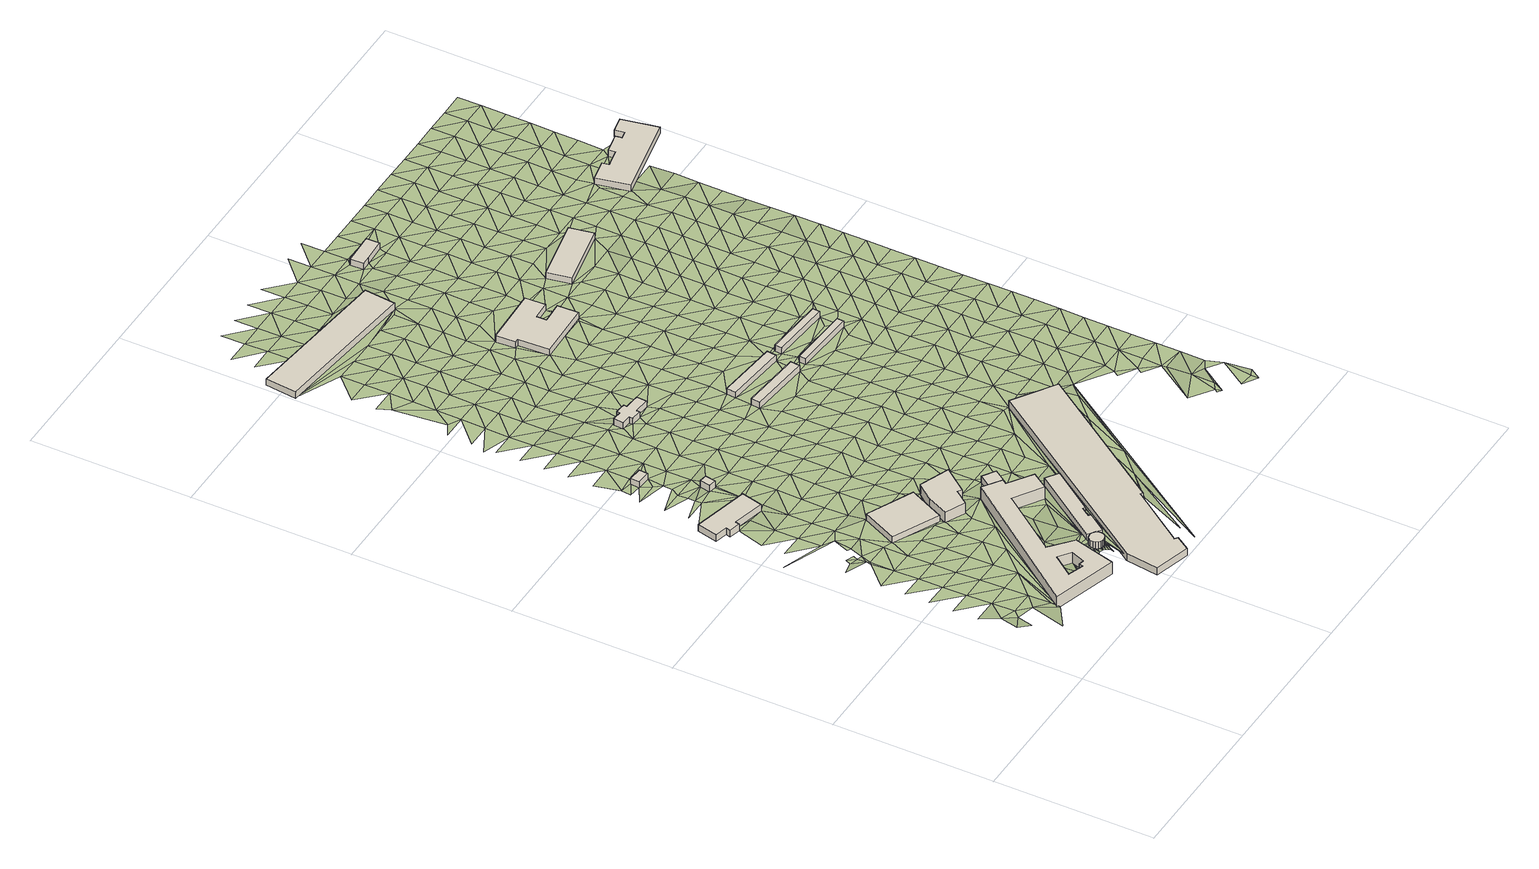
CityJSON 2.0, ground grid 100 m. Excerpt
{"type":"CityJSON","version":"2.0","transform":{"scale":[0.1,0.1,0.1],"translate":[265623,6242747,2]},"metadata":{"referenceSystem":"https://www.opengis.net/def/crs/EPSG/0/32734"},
"CityObjects":{
"building1":{"type":"Building","attributes":{"building":"train_station","building:levels":"1","footprint":{"type":"Polygon"},"plus_code":"C9X7XVX4+XHV","ground_height":4.79,"building_height":4.1,"roof_height":8.89},"geometry":[{"type":"Solid","lod":"1","boundaries":[[[[0,1,2,3]],[[1,4,5,2]],[[4,6,7,5]],[[6,8,9,7]],[[8,10,11,9]],[[10,12,13,11]],[[12,14,15,13]],[[14,0,3,15]],[[3,2,5,7,9,11,13,15]],[[14,12,10,8,6,4,1,0]]]]}]},
"building2":{"type":"Building","attributes":{"address":"6 Spencer Road Salt River Cape Town","building":"commercial","building:levels":"2","footprint":{"type":"Polygon"},"plus_code":"CGX5X6XH+X8W","ground_height":5.68,"building_height":6.9,"roof_height":12.58},"geometry":[{"type":"Solid","lod":"1","boundaries":[[[[16,17,18,19]],[[17,20,21,18]],[[20,22,23,21]],[[22,24,25,23]],[[24,26,27,25]],[[26,28,29,27]],[[28,30,31,29]],[[30,32,33,31]],[[32,34,35,33]],[[34,16,19,35]],[[36,37,38,39]],[[37,40,41,38]],[[40,42,43,41]],[[42,44,45,43]],[[44,46,47,45]],[[46,36,39,47]],[[19,18,21,23,25,27,29,31,33,35],[39,38,41,43,45,47]],[[34,32,30,28,26,24,22,20,17,16],[46,44,42,40,37,36]]]]}]},
"building3":{"type":"Building","attributes":{"address":"4 Penryn Street Salt River Cape Town","building":"industrial","building:levels":"1","footprint":{"type":"Polygon"},"plus_code":"CFXHXWXH+XWV","ground_height":4.33,"building_height":4.1,"roof_height":8.43},"geometry":[{"type":"Solid","lod":"1","boundaries":[[[[48,49,50,51]],[[49,52,53,50]],[[52,54,55,53]],[[54,48,51,55]],[[51,50,53,55]],[[54,52,49,48]]]]}]},
"building4":{"type":"Building","attributes":{"building":"storage_tank","building:levels":"1","footprint":{"type":"Polygon"},"plus_code":"CHX5XMXV+X2X","ground_height":7.03,"building_height":4.1,"roof_height":11.13},"geometry":[{"type":"Solid","lod":"1","boundaries":[[[[56,57,58,59]],[[57,60,61,58]],[[60,62,63,61]],[[62,64,65,63]],[[64,66,67,65]],[[66,68,69,67]],[[68,70,71,69]],[[70,72,73,71]],[[72,74,75,73]],[[74,76,77,75]],[[76,78,79,77]],[[78,80,81,79]],[[80,82,83,81]],[[82,84,85,83]],[[84,86,87,85]],[[86,88,89,87]],[[88,56,59,89]],[[59,58,61,63,65,67,69,71,73,75,77,79,81,83,85,87,89]],[[88,86,84,82,80,78,76,74,72,70,68,66,64,62,60,57,56]]]]}]},
"building5":{"type":"Building","attributes":{"building":"transportation","building:levels":"1","footprint":{"type":"Polygon"},"plus_code":"C9XHXPX6+X7W","ground_height":3.84,"building_height":4.1,"roof_height":7.94},"geometry":[{"type":"Solid","lod":"1","boundaries":[[[[90,91,92,93]],[[91,94,95,92]],[[94,96,97,95]],[[96,90,93,97]],[[93,92,95,97]],[[96,94,91,90]]]]}]},
"building6":{"type":"Building","attributes":{"building":"transportation","building:levels":"1","footprint":{"type":"Polygon"},"plus_code":"CCX7XCXG+XVX","ground_height":4.59,"building_height":4.1,"roof_height":8.69},"geometry":[{"type":"Solid","lod":"1","boundaries":[[[[98,99,100,101]],[[99,102,103,100]],[[102,104,105,103]],[[104,98,101,105]],[[101,100,103,105]],[[104,102,99,98]]]]}]},
"building7":{"type":"Building","attributes":{"address":"19 Spencer Road Salt River Cape Town","building":"industrial","building:levels":"2","footprint":{"type":"Polygon"},"plus_code":"CGXVX3XW+X2R","ground_height":4.28,"building_height":6.9,"roof_height":11.18},"geometry":[{"type":"Solid","lod":"1","boundaries":[[[[106,107,108,109]],[[107,110,111,108]],[[110,112,113,111]],[[112,114,115,113]],[[114,116,117,115]],[[116,118,119,117]],[[118,106,109,119]],[[109,108,111,113,115,117,119]],[[118,116,114,112,110,107,106]]]]}]},
"building8":{"type":"Building","attributes":{"building":"industrial","building:levels":"1","footprint":{"type":"Polygon"},"plus_code":"CJXCXGXV+XJV","ground_height":5.23,"building_height":4.1,"roof_height":9.33},"geometry":[{"type":"Solid","lod":"1","boundaries":[[[[120,121,122,123]],[[121,124,125,122]],[[124,126,127,125]],[[126,128,129,127]],[[128,130,131,129]],[[130,132,133,131]],[[132,134,135,133]],[[134,120,123,135]],[[123,122,125,127,129,131,133,135]],[[134,132,130,128,126,124,121,120]]]]}]},
"building9":{"type":"Building","attributes":{"address":"12 Spencer Road Salt River Cape Town","building":"commercial","building:levels":"1","footprint":{"type":"Polygon"},"plus_code":"CJX3XXX3+XPX","ground_height":4.44,"building_height":4.1,"roof_height":8.54},"geometry":[{"type":"Solid","lod":"1","boundaries":[[[[136,137,138,139]],[[137,140,141,138]],[[140,142,143,141]],[[142,136,139,143]],[[139,138,141,143]],[[142,140,137,136]]]]}]},
"building10":{"type":"Building","attributes":{"building":"train_station","building:levels":"1","footprint":{"type":"Polygon"},"plus_code":"CFXWX7XV+X5W","ground_height":4.14,"building_height":4.1,"roof_height":8.24},"geometry":[{"type":"Solid","lod":"1","boundaries":[[[[144,145,146,147]],[[145,148,149,146]],[[148,150,151,149]],[[150,152,153,151]],[[152,154,155,153]],[[154,156,157,155]],[[156,158,159,157]],[[158,160,161,159]],[[160,162,163,161]],[[162,164,165,163]],[[164,166,167,165]],[[166,144,147,167]],[[147,146,149,151,153,155,157,159,161,163,165,167]],[[166,164,162,160,158,156,154,152,150,148,145,144]]]]}]},
"building11":{"type":"Building","attributes":{"building":"industrial","building:levels":"1","footprint":{"type":"Polygon"},"plus_code":"CPX4XGX5+XQW","ground_height":4.38,"building_height":4.1,"roof_height":8.48},"geometry":[{"type":"Solid","lod":"1","boundaries":[[[[168,169,170,171]],[[169,172,173,170]],[[172,174,175,173]],[[174,176,177,175]],[[176,178,179,177]],[[178,180,181,179]],[[180,182,183,181]],[[182,184,185,183]],[[184,168,171,185]],[[171,170,173,175,177,179,181,183,185]],[[184,182,180,178,176,174,172,169,168]]]]}]},
"building12":{"type":"Building","attributes":{"building":"industrial","building:levels":"1","footprint":{"type":"Polygon"},"plus_code":"CCXGXXX6+XHV","ground_height":3.7,"building_height":4.1,"roof_height":7.8},"geometry":[{"type":"Solid","lod":"1","boundaries":[[[[186,187,188,189]],[[187,190,191,188]],[[190,192,193,191]],[[192,186,189,193]],[[189,188,191,193]],[[192,190,187,186]]]]}]},
"building13":{"type":"Building","attributes":{"building":"transportation","building:levels":"1","footprint":{"type":"Polygon"},"plus_code":"CJXVXPXR+X2W","ground_height":3.81,"building_height":4.1,"roof_height":7.91},"geometry":[{"type":"Solid","lod":"1","boundaries":[[[[194,195,196,197]],[[195,198,199,196]],[[198,200,201,199]],[[200,194,197,201]],[[197,196,199,201]],[[200,198,195,194]]]]}]},
"building14":{"type":"Building","attributes":{"building":"transportation","building:levels":"1","footprint":{"type":"Polygon"},"plus_code":"CJXXX7X3+XRX","ground_height":3.66,"building_height":4.1,"roof_height":7.76},"geometry":[{"type":"Solid","lod":"1","boundaries":[[[[202,203,204,205]],[[203,206,207,204]],[[206,208,209,207]],[[208,202,205,209]],[[205,204,207,209]],[[208,206,203,202]]]]}]},
"building15":{"type":"Building","attributes":{"building":"industrial","building:levels":"1","footprint":{"type":"Polygon"},"plus_code":"CHXMXHXW+XMV","ground_height":2.92,"building_height":4.1,"roof_height":7.02},"geometry":[{"type":"Solid","lod":"1","boundaries":[[[[210,211,212,213]],[[211,214,215,212]],[[214,216,217,215]],[[216,218,219,217]],[[218,220,221,219]],[[220,222,223,221]],[[222,224,225,223]],[[224,226,227,225]],[[226,228,229,227]],[[228,210,213,229]],[[213,212,215,217,219,221,223,225,227,229]],[[228,226,224,222,220,218,216,214,211,210]]]]}]},
"building16":{"type":"Building","attributes":{"building":"transportation","building:levels":"1","footprint":{"type":"Polygon"},"plus_code":"CQX4XCX5+X9X","ground_height":3.76,"building_height":4.1,"roof_height":7.86},"geometry":[{"type":"Solid","lod":"1","boundaries":[[[[230,231,232,233]],[[231,234,235,232]],[[234,236,237,235]],[[236,230,233,237]],[[233,232,235,237]],[[236,234,231,230]]]]}]},
"building17":{"type":"Building","attributes":{"building":"transportation","building:levels":"1","footprint":{"type":"Polygon"},"plus_code":"CQX5XQXV+X8V","ground_height":3.7,"building_height":4.1,"roof_height":7.8},"geometry":[{"type":"Solid","lod":"1","boundaries":[[[[238,239,240,241]],[[239,242,243,240]],[[242,244,245,243]],[[244,238,241,245]],[[241,240,243,245]],[[244,242,239,238]]]]}]},
"building18":{"type":"Building","attributes":{"building":"industrial","building:levels":"1","footprint":{"type":"Polygon"},"plus_code":"CJXCX4XJ+X2X","ground_height":2.87,"building_height":4.1,"roof_height":6.97},"geometry":[{"type":"Solid","lod":"1","boundaries":[[[[246,247,248,249]],[[247,250,251,248]],[[250,252,253,251]],[[252,254,255,253]],[[254,246,249,255]],[[249,248,251,253,255]],[[254,252,250,247,246]]]]}]},
"building19":{"type":"Building","attributes":{"building":"industrial","building:levels":"1","footprint":{"type":"Polygon"},"plus_code":"CQX2XXXW+XCV","ground_height":2.87,"building_height":4.1,"roof_height":6.97},"geometry":[{"type":"Solid","lod":"1","boundaries":[[[[256,257,258,259]],[[257,260,261,258]],[[260,262,263,261]],[[262,256,259,263]],[[259,258,261,263]],[[262,260,257,256]]]]}]},
"building20":{"type":"Building","attributes":{"building":"industrial","building:levels":"1","footprint":{"type":"Polygon"},"plus_code":"C3XHXJXX+XQW","ground_height":2.41,"building_height":4.1,"roof_height":6.51},"geometry":[{"type":"Solid","lod":"1","boundaries":[[[[264,265,266,267]],[[265,268,269,266]],[[268,270,271,269]],[[270,272,273,271]],[[272,274,275,273]],[[274,276,277,275]],[[276,278,279,277]],[[278,280,281,279]],[[280,282,283,281]],[[282,284,285,283]],[[284,286,287,285]],[[286,264,267,287]],[[267,266,269,271,273,275,277,279,281,283,285,287]],[[286,284,282,280,278,276,274,272,270,268,265,264]]]]}]},
"terrain1":{"type":"TINRelief","geometry":[{"type":"CompositeSurface","lod":"1","boundaries":[[[288,289,290]],[[289,288,291]],[[292,293,291]],[[291,288,294]],[[294,292,291]],[[294,288,295]],[[296,297,295]],[[292,298,299]],[[292,294,300]],[[300,294,295]],[[298,301,302]],[[297,303,295]],[[303,297,304]],[[295,303,300]],[[298,292,305]],[[301,306,307]],[[300,305,292]],[[301,298,308]],[[306,309,310]],[[298,305,308]],[[303,304,311]],[[309,312,310]],[[306,301,313]],[[303,311,300]],[[314,315,316]],[[308,313,301]],[[305,300,311]],[[309,306,317]],[[309,318,312]],[[305,311,308]],[[319,314,320]],[[314,316,320]],[[313,317,306]],[[318,316,312]],[[321,319,320]],[[316,318,322]],[[320,316,322]],[[323,324,325]],[[309,326,318]],[[313,308,327]],[[309,317,328]],[[327,308,311]],[[304,329,311]],[[322,318,326]],[[309,328,326]],[[324,330,331]],[[317,313,332]],[[332,313,327]],[[333,334,335]],[[336,323,337]],[[338,339,8]],[[322,340,336]],[[330,339,338]],[[334,341,335]],[[317,342,328]],[[340,322,326]],[[334,333,343]],[[317,332,342]],[[336,340,323]],[[328,344,326]],[[327,311,329]],[[330,324,345]],[[323,345,324]],[[8,346,10]],[[347,334,343]],[[8,339,346]],[[347,341,334]],[[340,326,344]],[[348,347,343]],[[328,349,344]],[[304,350,329]],[[328,342,349]],[[323,340,345]],[[351,339,330]],[[332,327,352]],[[351,330,345]],[[346,353,10]],[[342,332,352]],[[327,329,352]],[[339,353,346]],[[354,340,344]],[[355,356,357]],[[351,358,339]],[[357,359,360]],[[340,354,345]],[[342,361,349]],[[339,358,353]],[[362,363,364]],[[344,349,365]],[[361,342,352]],[[366,367,368]],[[345,369,351]],[[370,362,371]],[[370,371,372]],[[362,364,373]],[[366,368,374]],[[350,304,375]],[[354,369,345]],[[349,361,365]],[[373,376,377]],[[358,378,353]],[[377,362,373]],[[379,380,381]],[[382,383,90]],[[351,384,358]],[[329,350,352]],[[365,385,344]],[[386,359,357]],[[387,376,388]],[[377,376,389]],[[387,389,376]],[[380,379,390]],[[356,353,378]],[[90,383,381]],[[391,362,377]],[[384,351,369]],[[387,388,392]],[[359,99,367]],[[391,393,362]],[[394,357,356]],[[388,395,396]],[[361,352,350]],[[396,392,388]],[[68,362,393]],[[395,397,398]],[[368,367,99]],[[362,399,371]],[[357,394,386]],[[400,382,401]],[[402,403,404]],[[397,404,405]],[[398,396,395]],[[371,399,372]],[[90,406,382]],[[407,362,68]],[[386,99,359]],[[361,408,365]],[[398,397,405]],[[403,409,410]],[[378,358,411]],[[405,404,403]],[[358,384,412]],[[413,381,380]],[[414,370,372]],[[374,368,415]],[[382,406,401]],[[407,399,362]],[[68,66,407]],[[411,356,378]],[[409,416,410]],[[390,413,380]],[[385,365,408]],[[369,354,417]],[[403,410,405]],[[394,418,386]],[[419,408,361]],[[99,415,368]],[[358,412,411]],[[407,66,64]],[[350,419,361]],[[390,374,415]],[[90,96,406]],[[418,394,420]],[[421,407,64]],[[420,386,418]],[[372,399,422]],[[356,423,394]],[[424,410,416]],[[425,417,354]],[[384,369,426]],[[427,401,428]],[[416,407,421]],[[416,429,424]],[[430,429,416]],[[430,416,421]],[[385,408,431]],[[390,432,413]],[[423,420,394]],[[372,422,433]],[[434,415,99]],[[435,416,409]],[[423,356,411]],[[425,354,52]],[[415,432,390]],[[426,412,384]],[[419,436,408]],[[369,417,426]],[[96,437,406]],[[406,437,401]],[[413,437,96]],[[438,439,428]],[[433,414,372]],[[440,434,420]],[[52,385,431]],[[413,432,437]],[[423,440,420]],[[419,350,375]],[[441,415,434]],[[428,401,442]],[[412,443,411]],[[417,425,444]],[[412,426,445]],[[438,446,447]],[[399,448,422]],[[432,415,441]],[[437,442,401]],[[419,375,436]],[[52,444,425]],[[449,416,435]],[[423,411,443]],[[52,431,450]],[[440,441,434]],[[412,445,443]],[[450,431,451]],[[428,452,438]],[[433,422,448]],[[417,453,426]],[[407,121,399]],[[446,454,455]],[[456,436,457]],[[442,452,428]],[[453,417,444]],[[451,52,450]],[[440,423,458]],[[459,437,432]],[[460,461,454]],[[375,457,436]],[[441,462,432]],[[414,433,448]],[[451,444,52]],[[463,449,464]],[[449,435,464]],[[446,438,465]],[[445,426,466]],[[443,458,423]],[[464,467,463]],[[468,448,399]],[[459,442,437]],[[465,438,452]],[[432,462,459]],[[466,426,453]],[[469,470,460]],[[457,375,471]],[[472,473,469]],[[445,474,443]],[[454,446,475]],[[440,476,441]],[[458,477,440]],[[451,478,444]],[[468,414,448]],[[478,453,444]],[[466,474,445]],[[475,446,465]],[[121,468,399]],[[452,442,479]],[[476,462,441]],[[442,459,480]],[[440,477,476]],[[457,471,114]],[[458,443,481]],[[482,483,375]],[[142,471,375]],[[484,460,454]],[[465,452,479]],[[464,435,485]],[[466,453,486]],[[487,488,472]],[[442,480,479]],[[469,487,472]],[[489,454,475]],[[443,474,481]],[[142,375,483]],[[451,114,478]],[[478,486,453]],[[490,483,482]],[[491,490,482]],[[477,458,492]],[[462,493,459]],[[454,489,484]],[[462,476,494]],[[114,471,495]],[[496,469,460]],[[475,465,497]],[[471,142,495]],[[498,499,488]],[[458,481,492]],[[487,500,488]],[[490,491,28]],[[480,459,493]],[[466,501,474]],[[497,465,479]],[[502,466,486]],[[462,494,493]],[[469,496,487]],[[477,503,476]],[[409,178,435]],[[496,460,484]],[[480,504,479]],[[498,488,500]],[[481,474,501]],[[489,475,505]],[[121,28,468]],[[466,502,501]],[[503,477,492]],[[114,506,478]],[[507,114,495]],[[478,506,486]],[[504,480,508]],[[505,475,497]],[[142,509,495]],[[510,479,504]],[[511,512,513]],[[497,479,510]],[[494,476,514]],[[498,515,516]],[[480,493,517]],[[518,490,28]],[[435,519,485]],[[520,513,521]],[[480,517,508]],[[500,487,522]],[[481,523,492]],[[506,114,507]],[[490,518,509]],[[524,28,121]],[[514,476,503]],[[487,496,525]],[[489,526,484]],[[502,486,527]],[[516,515,528]],[[505,529,489]],[[523,481,501]],[[504,508,530]],[[524,518,28]],[[510,531,497]],[[524,121,485]],[[507,495,532]],[[494,533,493]],[[495,509,532]],[[487,525,522]],[[486,506,527]],[[534,498,500]],[[484,526,496]],[[503,492,535]],[[489,529,526]],[[510,536,531]],[[533,494,514]],[[505,497,537]],[[521,513,512]],[[508,517,538]],[[492,523,535]],[[509,518,532]],[[528,539,540]],[[497,531,537]],[[498,534,515]],[[502,541,501]],[[517,493,542]],[[534,500,522]],[[502,527,543]],[[519,524,485]],[[544,512,545]],[[546,525,496]],[[514,503,547]],[[506,507,548]],[[518,524,519]],[[532,549,507]],[[542,493,533]],[[523,501,541]],[[529,505,550]],[[546,496,526]],[[502,543,541]],[[547,503,535]],[[551,538,517]],[[552,528,515]],[[553,537,531]],[[527,506,548]],[[537,550,505]],[[507,549,548]],[[554,533,514]],[[555,556,538]],[[534,552,515]],[[551,517,542]],[[522,525,557]],[[523,558,535]],[[559,532,518]],[[547,554,514]],[[546,560,525]],[[519,561,518]],[[526,529,562]],[[543,527,563]],[[564,162,553]],[[551,555,538]],[[529,550,565]],[[566,540,539]],[[558,523,541]],[[567,568,569]],[[534,522,557]],[[532,559,549]],[[542,533,570]],[[528,552,539]],[[519,435,178]],[[525,560,557]],[[559,518,561]],[[548,563,527]],[[537,553,571]],[[526,562,546]],[[547,535,572]],[[529,565,562]],[[554,570,533]],[[573,553,162]],[[521,512,574]],[[550,537,571]],[[575,576,569]],[[572,535,558]],[[543,577,541]],[[542,578,551]],[[548,549,579]],[[162,555,573]],[[571,553,573]],[[563,580,543]],[[552,534,581]],[[560,546,582]],[[554,547,198]],[[534,557,583]],[[542,570,578]],[[559,579,549]],[[555,551,584]],[[558,541,577]],[[568,585,569]],[[586,565,550]],[[582,546,562]],[[543,580,577]],[[587,547,572]],[[539,552,581]],[[588,561,519]],[[589,563,548]],[[581,534,583]],[[550,571,586]],[[198,547,587]],[[570,554,195]],[[590,573,555]],[[591,557,560]],[[578,584,551]],[[579,589,548]],[[592,575,569]],[[572,558,593]],[[561,588,559]],[[195,554,198]],[[591,560,582]],[[562,565,594]],[[573,590,571]],[[595,580,563]],[[584,590,555]],[[593,558,577]],[[586,596,565]],[[585,592,569]],[[597,568,186]],[[598,544,545]],[[599,583,557]],[[578,570,600]],[[588,579,559]],[[566,539,581]],[[574,512,544]],[[589,595,563]],[[195,601,570]],[[566,602,540]],[[603,575,604]],[[587,572,605]],[[565,596,594]],[[599,557,591]],[[601,600,570]],[[582,562,606]],[[586,571,607]],[[592,604,575]],[[593,605,572]],[[577,580,608]],[[584,578,609]],[[589,579,610]],[[587,611,198]],[[590,607,571]],[[595,612,580]],[[613,581,583]],[[583,599,614]],[[562,594,606]],[[578,600,609]],[[610,579,588]],[[593,577,608]],[[585,615,592]],[[596,586,616]],[[617,591,582]],[[580,612,608]],[[605,611,587]],[[519,178,588]],[[590,584,618]],[[581,613,566]],[[613,583,614]],[[619,521,574]],[[607,616,586]],[[591,617,599]],[[595,589,620]],[[609,618,584]],[[617,582,606]],[[610,621,589]],[[605,593,622]],[[585,568,597]],[[623,594,596]],[[604,592,624]],[[595,620,612]],[[616,625,596]],[[622,593,608]],[[592,615,626]],[[589,621,620]],[[195,627,601]],[[607,590,628]],[[574,544,629]],[[606,594,623]],[[566,613,630]],[[618,631,590]],[[596,625,623]],[[614,599,632]],[[604,624,633]],[[600,634,609]],[[611,605,635]],[[636,610,588]],[[592,626,624]],[[599,617,637]],[[198,611,200]],[[616,607,628]],[[590,631,628]],[[622,635,605]],[[617,606,638]],[[608,612,639]],[[634,618,609]],[[610,636,621]],[[599,637,632]],[[623,638,606]],[[612,620,640]],[[613,614,641]],[[585,597,615]],[[622,608,639]],[[642,626,615]],[[625,616,643]],[[636,588,178]],[[612,640,639]],[[635,644,611]],[[645,637,617]],[[617,638,645]],[[602,566,630]],[[646,631,618]],[[641,630,613]],[[621,647,620]],[[638,623,648]],[[641,614,632]],[[628,643,616]],[[195,194,627]],[[634,646,618]],[[621,636,647]],[[644,200,611]],[[626,649,624]],[[635,622,650]],[[202,634,600]],[[625,651,623]],[[601,627,208]],[[629,544,652]],[[628,631,653]],[[620,654,640]],[[643,655,625]],[[650,622,639]],[[649,626,642]],[[637,645,656]],[[629,619,574]],[[646,653,631]],[[630,641,657]],[[636,178,647]],[[654,620,647]],[[624,658,659]],[[660,632,637]],[[661,644,635]],[[625,655,651]],[[642,615,597]],[[662,643,628]],[[663,639,640]],[[658,624,649]],[[661,635,650]],[[630,657,602]],[[646,634,664]],[[637,656,660]],[[653,662,628]],[[640,654,663]],[[641,632,665]],[[666,200,644]],[[667,647,178]],[[657,641,602]],[[650,639,668]],[[669,655,643]],[[544,598,652]],[[666,644,661]],[[627,194,208]],[[634,202,664]],[[653,646,670]],[[649,642,671]],[[654,647,667]],[[665,632,660]],[[663,668,639]],[[662,669,643]],[[656,645,672]],[[673,623,651]],[[194,200,674]],[[675,667,178]],[[665,602,641]],[[664,670,646]],[[676,200,666]],[[675,178,619]],[[674,200,676]],[[658,649,671]],[[661,650,677]],[[597,678,642]],[[678,671,642]],[[629,652,619]],[[679,651,655]],[[654,680,663]],[[208,194,681]],[[669,682,655]],[[668,677,650]],[[681,194,674]],[[660,656,672]],[[662,653,683]],[[670,684,653]],[[667,680,654]],[[208,242,202]],[[658,685,686]],[[666,661,687]],[[655,682,679]],[[602,665,688]],[[208,681,242]],[[669,662,683]],[[668,663,689]],[[645,222,672]],[[685,658,671]],[[653,684,683]],[[661,677,687]],[[664,202,690]],[[239,202,242]],[[666,691,676]],[[692,675,619]],[[670,664,690]],[[675,693,667]],[[602,694,597]],[[689,663,680]],[[602,688,694]],[[202,239,695]],[[651,679,673]],[[665,660,696]],[[660,672,697]],[[693,675,692]],[[698,699,700]],[[701,678,597]],[[202,695,690]],[[677,668,702]],[[682,669,703]],[[681,674,704]],[[619,652,598]],[[687,691,666]],[[684,670,705]],[[688,665,696]],[[706,671,678]],[[673,679,682]],[[696,660,697]],[[242,681,704]],[[692,619,598]],[[702,668,689]],[[683,703,669]],[[680,667,707]],[[698,700,214]],[[597,694,701]],[[690,705,670]],[[667,693,708]],[[699,698,220]],[[671,706,685]],[[677,709,687]],[[678,701,706]],[[682,710,673]],[[711,695,239]],[[688,712,694]],[[684,713,683]],[[703,710,682]],[[709,677,702]],[[667,708,707]],[[697,672,714]],[[598,715,692]],[[680,716,689]],[[711,690,695]],[[698,214,220]],[[712,688,696]],[[713,684,705]],[[676,691,234]],[[691,687,717]],[[693,692,718]],[[222,714,672]],[[220,719,222]],[[694,720,701]],[[703,683,721]],[[685,706,722]],[[717,687,709]],[[680,707,716]],[[723,704,674]],[[724,214,673]],[[725,673,710]],[[697,726,696]],[[702,689,727]],[[718,708,693]],[[694,712,720]],[[721,683,713]],[[718,692,715]],[[214,724,220]],[[705,690,728]],[[726,697,714]],[[685,722,729]],[[690,711,730]],[[731,706,701]],[[704,732,242]],[[724,673,725]],[[702,727,709]],[[710,703,733]],[[220,734,719]],[[689,716,727]],[[735,691,717]],[[736,715,598]],[[713,705,728]],[[712,696,737]],[[719,734,222]],[[708,738,707]],[[739,701,720]],[[690,730,728]],[[733,703,721]],[[740,711,239]],[[741,742,743]],[[743,744,745]],[[701,739,731]],[[598,746,736]],[[696,726,737]],[[738,708,718]],[[734,220,724]],[[234,691,735]],[[222,747,714]],[[731,748,706]],[[749,722,706]],[[743,742,750]],[[712,751,720]],[[725,710,752]],[[753,721,713]],[[709,754,717]],[[716,707,755]],[[709,727,756]],[[757,710,733]],[[706,748,749]],[[745,744,758]],[[730,711,759]],[[723,760,704]],[[751,712,737]],[[713,728,753]],[[222,734,747]],[[743,750,744]],[[707,738,755]],[[761,762,746]],[[763,726,714]],[[725,752,724]],[[760,732,704]],[[758,764,745]],[[765,718,715]],[[731,739,766]],[[710,757,752]],[[709,756,754]],[[736,767,715]],[[739,720,768]],[[721,769,733]],[[735,717,770]],[[742,771,750]],[[722,749,772]],[[726,763,737]],[[716,773,727]],[[730,774,728]],[[714,747,763]],[[720,751,768]],[[753,769,721]],[[734,724,256]],[[765,715,767]],[[716,755,775]],[[740,759,711]],[[776,738,718]],[[777,764,762]],[[722,772,778]],[[717,754,770]],[[774,730,759]],[[750,771,744]],[[735,770,234]],[[766,739,779]],[[773,756,727]],[[757,733,780]],[[732,760,723]],[[746,781,736]],[[782,724,752]],[[716,775,773]],[[746,762,781]],[[782,256,724]],[[783,747,734]],[[784,785,786]],[[787,753,728]],[[234,770,723]],[[749,748,250]],[[779,739,768]],[[769,780,733]],[[765,776,718]],[[256,783,734]],[[762,764,788]],[[737,789,751]],[[755,738,790]],[[737,763,791]],[[787,728,774]],[[792,785,784]],[[772,749,793]],[[754,756,794]],[[736,795,767]],[[732,723,796]],[[788,781,762]],[[797,744,771]],[[786,798,784]],[[247,766,779]],[[768,751,789]],[[757,799,752]],[[744,800,758]],[[790,775,755]],[[723,770,796]],[[789,737,791]],[[780,801,757]],[[794,756,773]],[[790,738,776]],[[769,753,802]],[[783,803,747]],[[767,795,765]],[[759,740,804]],[[764,758,800]],[[753,787,805]],[[736,781,795]],[[250,793,749]],[[740,732,804]],[[763,747,806]],[[752,799,782]],[[798,792,784]],[[807,774,759]],[[757,801,799]],[[797,800,744]],[[754,808,770]],[[804,732,796]],[[792,797,771]],[[788,764,809]],[[793,810,772]],[[753,805,802]],[[811,256,782]],[[754,794,812]],[[806,791,763]],[[779,768,813]],[[773,775,814]],[[774,807,787]],[[780,769,815]],[[747,803,806]],[[789,816,768]],[[775,790,817]],[[759,804,807]],[[818,776,765]],[[781,788,809]],[[754,812,808]],[[795,819,765]],[[800,809,764]],[[813,247,779]],[[796,770,820]],[[768,816,813]],[[811,782,799]],[[775,817,814]],[[769,802,815]],[[821,801,780]],[[794,773,822]],[[790,776,818]],[[818,765,819]],[[783,823,803]],[[824,250,247]],[[789,791,825]],[[826,805,787]],[[824,793,250]],[[787,807,827]],[[791,806,828]],[[770,808,820]],[[824,810,793]],[[822,812,794]],[[795,781,829]],[[804,796,830]],[[822,773,814]],[[780,815,821]],[[809,831,781]],[[789,825,816]],[[799,801,832]],[[247,813,824]],[[833,817,790]],[[787,827,826]],[[825,791,828]],[[803,823,806]],[[802,805,834]],[[796,820,830]],[[781,831,829]],[[790,818,833]],[[256,811,835]],[[807,804,836]],[[819,795,837]],[[801,821,832]],[[813,816,838]],[[839,811,799]],[[808,812,840]],[[841,810,824]],[[805,826,834]],[[812,822,842]],[[843,828,806]],[[814,817,844]],[[836,827,807]],[[815,802,845]],[[816,825,838]],[[795,829,837]],[[833,846,817]],[[804,830,836]],[[783,847,823]],[[818,819,848]],[[806,823,843]],[[839,799,832]],[[812,842,840]],[[814,844,822]],[[808,849,820]],[[802,834,845]],[[817,846,844]],[[850,826,827]],[[851,821,815]],[[824,813,852]],[[848,833,818]],[[838,853,813]],[[848,819,837]],[[828,854,825]],[[843,855,828]],[[850,827,836]],[[808,840,849]],[[842,822,856]],[[852,841,824]],[[857,830,820]],[[815,845,851]],[[853,852,813]],[[835,811,839]],[[854,838,825]],[[858,832,821]],[[859,834,826]],[[854,828,855]],[[844,856,822]],[[860,843,823]],[[833,861,846]],[[859,826,850]],[[820,849,857]],[[833,848,862]],[[863,836,830]],[[821,851,858]],[[839,832,864]],[[840,842,865]],[[841,852,866]],[[856,867,842]],[[833,862,861]],[[860,823,847]],[[843,868,855]],[[838,869,853]],[[844,846,870]],[[834,871,845]],[[838,854,872]],[[859,873,834]],[[830,857,863]],[[874,850,836]],[[840,865,849]],[[868,843,860]],[[864,832,858]],[[842,867,865]],[[844,870,856]],[[864,835,839]],[[838,872,869]],[[834,873,871]],[[846,861,870]],[[851,845,875]],[[852,853,876]],[[863,874,836]],[[855,877,854]],[[878,859,850]],[[855,868,879]],[[866,852,876]],[[880,867,856]],[[849,881,857]],[[876,853,869]],[[845,871,875]],[[865,882,849]],[[883,847,835]],[[872,854,877]],[[884,858,851]],[[859,878,873]],[[878,850,874]],[[877,855,879]],[[880,856,870]],[[885,860,847]],[[883,835,864]],[[857,881,863]],[[849,882,881]],[[868,860,886]],[[851,875,884]],[[885,847,883]],[[869,872,887]],[[888,864,858]],[[889,865,867]],[[876,890,866]],[[867,880,891]],[[886,879,868]],[[871,873,892]],[[860,885,886]],[[872,877,887]],[[873,878,893]],[[874,863,894]],[[889,882,865]],[[888,858,884]],[[867,891,889]],[[881,895,863]],[[883,864,896]],[[873,893,892]],[[874,894,878]],[[897,875,871]],[[898,876,869]],[[869,887,899]],[[863,895,894]],[[877,879,900]],[[896,885,883]],[[879,886,901]],[[896,864,888]],[[876,898,890]],[[881,882,902]],[[871,892,897]],[[898,869,899]],[[882,889,903]],[[884,875,904]],[[893,878,905]],[[900,879,901]],[[885,906,886]],[[887,877,907]],[[905,878,894]],[[882,903,902]],[[884,904,888]],[[908,895,881]],[[875,897,904]],[[885,896,906]],[[907,899,887]],[[907,877,900]],[[890,898,909]],[[910,901,886]],[[892,893,911]],[[893,905,912]],[[881,902,908]],[[913,894,895]],[[888,914,896]],[[886,906,910]],[[914,888,904]],[[893,912,911]],[[915,897,892]],[[898,899,916]],[[899,907,917]],[[913,895,908]],[[900,901,918]],[[905,894,919]],[[906,896,920]],[[910,921,901]],[[916,909,898]],[[916,899,917]],[[892,911,915]],[[920,896,914]],[[907,900,918]],[[922,904,897]],[[912,905,919]],[[919,894,913]],[[901,921,918]],[[910,906,923]],[[904,922,914]],[[897,915,922]],[[924,906,920]],[[925,917,907]],[[926,911,912]],[[909,916,927]],[[928,920,914]],[[923,906,924]],[[925,907,918]],[[919,926,912]],[[910,929,921]],[[917,930,916]],[[911,931,915]],[[920,928,924]],[[910,923,932]],[[914,922,933]],[[914,933,928]],[[910,932,929]],[[925,930,917]],[[926,931,911]],[[923,924,928]],[[918,921,934]],[[935,927,916]],[[934,925,918]],[[922,915,936]],[[934,921,929]],[[931,937,915]],[[930,935,916]],[[938,928,933]],[[936,933,922]],[[915,937,936]],[[939,932,923]],[[935,940,927]],[[929,932,939]],[[925,941,930]],[[925,934,942]],[[939,923,943]],[[933,944,938]],[[925,942,941]],[[933,936,945]],[[946,935,930]],[[929,947,934]],[[929,939,948]],[[933,945,944]],[[935,946,940]],[[930,941,946]],[[942,934,947]],[[947,929,948]],[[949,278,943]],[[939,943,278]],[[938,265,928]],[[941,942,950]],[[940,946,951]],[[952,278,949]],[[953,948,939]],[[942,947,950]],[[939,278,953]],[[946,941,954]],[[941,950,955]],[[947,948,956]],[[948,953,957]],[[954,951,946]],[[941,955,954]],[[276,953,278]],[[956,948,957]],[[950,947,958]],[[958,955,950]],[[958,947,956]],[[951,954,959]],[[954,955,960]],[[955,958,961]],[[959,954,960]],[[955,961,960]],[[960,962,959]]]}]}
},
"vertices":[
[71,2429,22],[40,2300,22],[40,2300,69],[71,2429,69],[119,2281,22],[119,2281,69],[112,2253,22],[112,2253,69],[181,2236,22],[181,2236,69],[187,2260,22],[187,2260,69],[385,2212,22],[385,2212,69],[418,2345,22],[418,2345,69],
[436,398,21],[844,278,21],[844,278,106],[436,398,106],[915,542,21],[915,542,106],[781,656,21],[781,656,106],[1054,1022,21],[1054,1022,106],[1228,910,21],[1228,910,106],[1296,1011,21],[1296,1011,106],[1150,1112,21],[1150,1112,106],[1169,1139,21],[1169,1139,106],[1058,1216,21],[1058,1216,106],[734,564,21],[808,508,21],[808,508,106],[734,564,106],[774,420,21],[774,420,106],[743,428,21],[743,428,106],[736,402,21],[736,402,106],[639,436,21],[639,436,106],
[493,1455,22],[781,1319,22],[781,1319,64],[493,1455,64],[886,1540,22],[886,1540,64],[598,1676,22],[598,1676,64],
[1048,447,46],[1052,462,46],[1052,462,91],[1048,447,91],[1050,478,46],[1050,478,91],[1044,490,46],[1044,490,91],[1024,506,46],[1024,506,91],[1010,509,46],[1010,509,91],[985,504,46],[985,504,91],[973,494,46],[973,494,91],[965,481,46],[965,481,91],[962,465,46],[962,465,91],[964,450,46],[964,450,91],[972,437,46],[972,437,91],[983,426,46],[983,426,91],[998,421,46],[998,421,91],[1013,420,46],[1013,420,91],[1028,425,46],[1028,425,91],[1040,434,46],[1040,434,91],
[246,2949,18],[241,2893,18],[241,2893,59],[246,2949,59],[328,2886,18],[328,2886,59],[333,2942,18],[333,2942,59],
[453,2596,21],[404,2603,21],[404,2603,67],[453,2596,67],[395,2537,21],[395,2537,67],[444,2530,21],[444,2530,67],
[789,1289,18],[912,1231,18],[912,1231,92],[789,1289,92],[978,1318,18],[978,1318,92],[1000,1299,18],[1000,1299,92],[1117,1450,18],[1117,1450,92],[933,1522,18],[933,1522,92],[851,1423,18],[851,1423,92],
[1404,916,21],[1327,970,21],[1327,970,73],[1404,916,73],[1016,532,21],[1016,532,73],[1094,477,21],[1094,477,73],[1178,595,21],[1178,595,73],[1163,605,21],[1163,605,73],[1201,660,21],[1201,660,73],[1215,650,21],[1215,650,73],
[1117,1190,19],[1198,1137,19],[1198,1137,65],[1117,1190,65],[1262,1231,19],[1262,1231,65],[1182,1282,19],[1182,1282,65],
[706,3289,19],[704,3269,19],[704,3269,62],[706,3289,62],[644,3274,19],[644,3274,62],[638,3211,19],[638,3211,62],[697,3206,19],[697,3206,62],[695,3184,19],[695,3184,62],[765,3178,19],[765,3178,62],[766,3198,19],[766,3198,62],[862,3190,19],[862,3190,62],[868,3254,19],[868,3254,62],[772,3262,19],[772,3262,62],[774,3283,19],[774,3283,62],
[1243,88,15],[1226,103,15],[1226,103,65],[1243,88,65],[1470,448,15],[1470,448,65],[1483,439,15],[1483,439,65],[2076,1293,15],[2076,1293,65],[1819,1463,15],[1819,1463,65],[989,269,15],[989,269,65],[961,61,15],[961,61,65],[1186,1,15],[1186,1,65],
[27,5099,14],[7,4903,14],[7,4903,58],[27,5099,58],[932,4798,14],[932,4798,58],[952,4993,14],[952,4993,58],
[1541,2666,18],[1160,2702,18],[1160,2702,59],[1541,2666,59],[1154,2645,18],[1154,2645,59],[1535,2608,18],[1535,2608,59],
[1557,2823,17],[1174,2862,17],[1174,2862,58],[1557,2823,58],[1168,2802,17],[1168,2802,58],[1551,2764,17],[1551,2764,58],
[1004,3871,7],[1358,3886,7],[1358,3886,50],[1004,3871,50],[1352,4018,7],[1352,4018,50],[1217,4009,7],[1217,4009,50],[1215,4071,7],[1215,4071,50],[1331,4077,7],[1331,4077,50],[1325,4204,7],[1325,4204,50],[964,4188,7],[964,4188,50],[969,4065,7],[969,4065,50],[995,4067,7],[995,4067,50],
[1605,2649,17],[1602,2606,17],[1602,2606,59],[1605,2649,59],[1983,2581,17],[1983,2581,59],[1986,2624,17],[1986,2624,59],
[1996,2781,16],[1623,2811,16],[1623,2811,58],[1996,2781,58],[1619,2767,16],[1619,2767,58],[1993,2736,16],[1993,2736,58],
[1214,5117,8],[1352,5123,8],[1352,5123,50],[1214,5117,50],[1348,5207,8],[1348,5207,50],[1151,5198,8],[1151,5198,50],[1154,5114,8],[1154,5114,50],
[1596,4060,7],[1993,4139,7],[1993,4139,50],[1596,4060,50],[1964,4288,7],[1964,4288,50],[1567,4209,7],[1567,4209,50],
[2451,4164,1],[2961,4267,1],[2961,4267,45],[2451,4164,45],[2915,4493,1],[2915,4493,45],[2817,4473,1],[2817,4473,45],[2829,4414,1],[2829,4414,45],[2783,4405,1],[2783,4405,45],[2775,4445,1],[2775,4445,45],[2651,4420,1],[2651,4420,45],[2659,4377,1],[2659,4377,45],[2549,4355,1],[2549,4355,45],[2540,4398,1],[2540,4398,45],[2409,4371,1],[2409,4371,45],
[244,533,47],[161,492,54],[213,430,54],[193,609,47],[284,720,42],[134,720,42],[284,575,47],[356,502,47],[284,275,61],[427,370,52],[284,875,37],[134,875,37],[434,575,47],[284,1025,32],[134,1025,34],[434,430,52],[436,398,52],[434,720,41],[284,1175,32],[134,1175,34],[434,875,36],[284,1325,30],[134,1325,32],[584,720,39],[272,1464,28],[434,1025,30],[224,1567,25],[142,1551,29],[280,1495,28],[434,1175,30],[284,1475,28],[237,1601,25],[276,1552,25],[287,1581,25],[305,1541,28],[357,1739,22],[284,1780,22],[25,1872,21],[434,1475,27],[584,875,35],[434,1325,27],[735,875,33],[284,1925,18],[134,1925,21],[584,1025,29],[736,402,52],[735,430,52],[639,436,51],[339,1625,25],[315,1635,25],[134,2070,19],[284,2070,17],[434,1625,27],[734,564,44],[584,1175,29],[743,428,52],[493,1455,27],[434,1780,21],[284,2225,24],[808,508,44],[774,420,52],[584,1325,25],[885,1025,25],[434,1925,16],[735,1025,27],[385,2212,25],[598,1676,25],[71,2429,29],[418,2345,26],[284,2525,28],[434,2070,17],[281,2565,28],[134,2525,29],[735,1175,27],[915,542,47],[844,278,56],[906,393,52],[735,1325,23],[134,2675,23],[287,2611,22],[284,2675,22],[584,1780,20],[781,656,37],[885,575,47],[885,720,39],[916,403,52],[313,2727,22],[1058,1216,25],[942,413,52],[962,465,50],[434,2225,25],[134,2830,20],[284,2830,20],[241,2893,20],[170,2962,19],[165,2902,19],[584,1925,16],[781,1319,23],[395,2537,26],[972,437,50],[971,404,50],[964,450,50],[318,2784,20],[965,481,50],[983,426,50],[973,494,50],[434,2375,26],[982,393,50],[998,421,50],[989,379,50],[1013,420,50],[1035,575,46],[134,3120,18],[284,3120,20],[986,347,51],[1035,430,50],[990,363,50],[1028,425,50],[284,2975,18],[1016,532,46],[789,1289,23],[989,269,51],[1040,434,50],[584,2225,23],[584,2070,18],[328,2886,20],[1054,1022,25],[434,2675,21],[1094,477,50],[735,1780,18],[434,2525,26],[885,1175,25],[444,2530,26],[1044,490,50],[1035,720,37],[584,2375,23],[1048,447,50],[735,1625,22],[735,1925,15],[134,3275,18],[284,3275,20],[1052,462,50],[1050,478,50],[851,1423,22],[434,2830,19],[1035,875,28],[453,2596,26],[1185,575,42],[912,1231,25],[434,2975,18],[284,3425,16],[134,3425,15],[584,2525,23],[584,2675,21],[434,3120,22],[735,2225,23],[885,1625,21],[735,2070,19],[284,3575,12],[134,3575,14],[1185,875,27],[1178,595,42],[885,1475,22],[933,1522,22],[434,3275,23],[885,1780,17],[284,3725,11],[134,3725,11],[978,1318,20],[1000,1299,20],[735,2375,21],[584,2975,17],[284,3875,11],[105,3787,11],[584,2830,19],[1163,605,42],[1215,650,42],[434,3425,18],[885,1925,17],[1201,660,32],[1228,910,27],[284,4025,15],[134,3875,11],[1035,1325,20],[209,4066,15],[134,4025,17],[885,2070,21],[434,3575,11],[735,2675,19],[735,2525,21],[1035,1625,18],[584,3275,24],[584,3120,23],[885,2225,23],[1169,1139,24],[1117,1190,24],[434,3875,10],[1404,916,27],[1035,1780,15],[284,4180,19],[166,4394,20],[434,3725,10],[1198,1137,24],[1150,1112,24],[885,2375,21],[735,2975,17],[735,2830,18],[1185,1325,19],[434,4025,13],[584,3425,19],[284,4470,20],[134,4470,21],[284,4325,19],[1035,2070,21],[1035,1925,18],[885,2525,21],[638,3211,24],[584,3575,14],[1185,1625,17],[1185,1475,18],[695,3184,22],[1262,1231,21],[644,3274,24],[1335,125,52],[1636,575,32],[1486,430,37],[885,2675,18],[284,4625,20],[134,4625,21],[735,3120,22],[1335,1175,21],[1486,1025,21],[1470,448,37],[1483,439,37],[434,4325,19],[1035,2225,22],[1335,1025,21],[434,4180,18],[584,3875,9],[1185,1780,16],[284,4775,20],[584,3725,9],[697,3206,21],[706,3289,21],[1335,1325,18],[885,2830,18],[434,4470,20],[1035,2375,21],[704,3269,21],[735,3425,18],[765,3178,22],[434,4775,18],[7,4903,19],[1185,2070,23],[885,2975,17],[1185,1925,19],[1786,720,27],[1300,17,57],[584,4025,11],[1035,2525,21],[1335,1625,17],[1335,1475,17],[735,3575,15],[885,3120,22],[434,4625,19],[774,3283,21],[1035,2675,18],[862,3190,22],[766,3198,22],[584,4325,18],[1185,2225,20],[1486,1325,18],[584,4180,16],[1486,1175,21],[735,3875,10],[1335,1780,18],[772,3262,21],[735,3725,10],[584,4775,16],[134,5230,14],[284,5075,14],[284,5230,14],[1035,2830,18],[885,3425,17],[1185,2375,20],[885,3275,19],[1786,875,23],[284,5375,8],[134,5375,9],[1335,2070,20],[1035,2975,18],[1486,1475,17],[1335,1925,23],[584,4625,16],[735,4025,10],[584,4470,18],[1035,3120,19],[434,5075,12],[885,3575,16],[1185,2525,20],[1636,1325,17],[1486,1625,17],[1035,3275,17],[735,4180,13],[434,5230,12],[1335,2225,18],[885,3875,12],[1486,1780,18],[885,3725,12],[952,4993,16],[2155,1247,20],[735,4325,16],[1174,2862,18],[1168,2802,18],[932,4798,17],[284,5520,7],[434,5375,8],[1335,2375,18],[885,4025,9],[1035,3425,16],[1486,2070,20],[1185,2975,18],[1636,1475,16],[1335,2525,18],[1486,1925,23],[735,4625,16],[735,4470,17],[584,5075,11],[1035,3575,15],[885,4180,11],[1185,3120,17],[2076,1293,16],[1636,1780,19],[1636,1625,17],[1486,2225,18],[1004,3871,11],[584,5375,8],[1035,3725,11],[584,5230,11],[1486,2675,18],[1185,3425,15],[1936,1025,22],[735,4775,17],[1185,3275,16],[885,4470,16],[434,5520,7],[1335,2975,13],[1486,2375,18],[1786,1475,15],[885,4325,14],[969,4065,9],[1636,2070,19],[1636,1925,22],[885,4625,16],[735,5075,10],[1185,3575,14],[1486,2525,18],[964,4188,10],[1335,3120,12],[1786,1625,16],[995,4067,9],[735,5230,10],[1636,2225,19],[1185,3875,11],[2086,1175,20],[1335,3275,12],[1786,1780,20],[1185,3725,11],[1035,4325,12],[885,4775,17],[735,5375,8],[584,5520,7],[1035,4470,15],[1636,2375,18],[1335,3425,12],[1786,1925,21],[1486,2975,13],[1035,4625,15],[1636,2525,18],[1936,1625,17],[1786,2070,19],[1335,3575,14],[1486,3120,12],[885,5230,9],[1185,4325,10],[1358,3886,12],[1605,2649,18],[1936,1475,15],[1602,2606,18],[1786,2225,19],[885,5075,9],[1335,3875,12],[1936,1780,19],[1636,2675,18],[1335,3725,12],[1486,3425,12],[1486,3275,12],[885,5375,7],[735,5520,7],[1786,2375,18],[1035,4775,17],[1936,1925,19],[1636,2975,13],[1786,2525,18],[2086,1325,16],[2086,1475,16],[1035,4925,16],[1636,2830,16],[1185,4625,15],[1185,4470,13],[1335,4025,7],[1215,4071,10],[1217,4009,10],[1035,5075,8],[1936,2070,18],[1486,3575,14],[1786,2675,18],[1636,3120,11],[1035,5230,8],[2086,1780,19],[2086,1625,18],[1936,2225,19],[1486,3725,12],[1786,2830,17],[1185,4775,17],[1636,3275,12],[1335,4325,9],[2237,1325,16],[2086,1925,18],[1936,2375,17],[2237,1475,17],[1335,4180,7],[1185,4925,15],[1636,3425,12],[1035,5375,7],[1986,2624,18],[1486,4025,7],[1486,3875,12],[1335,4470,10],[2086,2070,19],[1786,3120,12],[1035,5520,7],[1786,2975,14],[1154,5114,9],[1993,2736,18],[1636,3575,14],[1486,4180,7],[1936,2525,17],[2387,1175,16],[1335,4625,11],[2237,1625,18],[1185,5075,9],[1996,2781,18],[2475,525,26],[2501,509,26],[2488,547,26],[2537,720,25],[2348,639,30],[2365,1108,16],[1486,4325,9],[1151,5198,9],[1185,5230,9],[2537,575,26],[1335,4775,13],[1636,3875,13],[1786,3275,11],[2086,2375,17],[2237,1780,18],[2086,2225,19],[1636,3725,13],[2537,875,16],[1936,2830,18],[1936,2675,18],[2346,1076,16],[2452,1007,16],[1486,4470,10],[2531,904,16],[2387,1475,17],[1214,5117,9],[2387,1325,17],[1335,4925,10],[1786,3425,12],[2086,2525,17],[2626,687,18],[1185,5375,7],[2237,2070,19],[1936,2975,14],[2237,1925,19],[2387,1625,18],[2429,974,16],[1185,5520,7],[1335,5075,8],[1786,3575,13],[2537,1175,16],[1636,4025,7],[1567,4209,8],[2687,430,27],[2601,442,26],[2688,385,27],[1936,3120,11],[2537,1025,16],[1486,4775,13],[2387,1780,18],[1486,4625,11],[2720,619,20],[1335,5230,8],[2237,2225,18],[2537,1325,17],[2086,2675,18],[2687,720,18],[2734,455,27],[1786,3875,14],[2687,875,17],[1786,3725,14],[1936,3425,13],[1636,4325,13],[2086,2830,17],[1936,3275,11],[1636,4470,12],[2086,2975,15],[2237,2525,18],[2687,1025,19],[1335,5375,7],[1786,4025,8],[2237,2375,18],[1486,5075,8],[2387,2070,19],[1936,3575,14],[1486,4925,10],[2387,1925,19],[2537,1625,18],[2537,1475,17],[2237,2675,18],[1936,3725,16],[2387,2225,18],[1786,4325,15],[1486,5230,8],[1636,4775,10],[2086,3275,12],[2086,3120,12],[1636,4625,11],[2687,1325,18],[2237,2830,17],[2687,1175,19],[1936,3875,16],[2537,1780,19],[2086,3425,13],[1993,4139,9],[2237,2975,15],[2687,1475,18],[1636,4925,9],[1936,4025,9],[2387,2525,17],[1486,5375,7],[2387,2375,17],[1786,4470,14],[2537,2070,19],[2086,3575,15],[2537,1925,20],[1964,4288,13],[2687,1625,20],[2387,2675,18],[2237,3120,11],[2086,3725,17],[1636,5230,7],[1636,5075,7],[1786,4775,9],[1786,4625,11],[2537,2225,17],[2387,2830,17],[2086,3875,17],[2237,3275,12],[1936,4325,13],[2687,1925,21],[2687,1780,22],[2387,2975,14],[2086,4025,11],[2537,2525,16],[1636,5375,7],[2537,2375,16],[1936,4470,14],[1786,5075,7],[2687,2070,18],[2237,3575,15],[1786,4925,9],[2237,3425,13],[2387,3120,8],[2237,3725,16],[1786,5230,7],[1936,4775,11],[2387,3275,11],[1936,4625,13],[2687,2225,16],[2537,2830,18],[2537,2675,17],[2086,4180,11],[2237,3875,16],[2086,4325,12],[2086,4470,12],[1936,4925,8],[2237,4025,11],[2687,2525,16],[1786,5375,7],[2687,2375,16],[2387,3575,15],[2387,3425,13],[2537,3120,12],[2537,2975,16],[2237,4180,10],[2387,3725,15],[1936,5230,7],[1936,5075,7],[2086,4775,11],[2086,4625,12],[2687,2830,17],[2687,2675,17],[2387,3875,15],[2537,3275,7],[2237,4325,10],[2086,4925,9],[2687,2975,17],[1936,5375,7],[2237,4470,10],[2537,3575,15],[2537,3425,11],[2687,3120,17],[2387,4025,9],[2537,3725,15],[2086,5230,8],[2086,5075,8],[2237,4775,11],[2687,3275,15],[2387,4180,7],[2237,4625,10],[2537,3875,15],[2409,4371,6],[2387,4325,6],[2237,4925,9],[2687,3425,13],[2086,5375,7],[2451,4164,6],[2387,4625,6],[2237,5075,8],[2687,3575,8],[2387,4470,6],[2537,4025,9],[2387,4775,10],[2237,5230,8],[2687,3875,9],[2687,3725,9],[2537,4180,3],[2537,4470,2],[2237,5375,7],[2387,5075,8],[2387,4925,10],[2540,4398,3],[2687,4180,5],[2687,4025,13],[2387,5230,8],[2537,4775,9],[2537,4625,4],[2549,4355,3],[2537,4925,10],[2387,5375,7],[2659,4377,4],[2687,4470,1],[2537,5230,9],[2537,5075,9],[2687,4775,6],[2687,4625,4],[2687,4925,8],[2537,5375,7],[2687,5230,9],[2687,5075,9],[2687,5375,7]
]}
